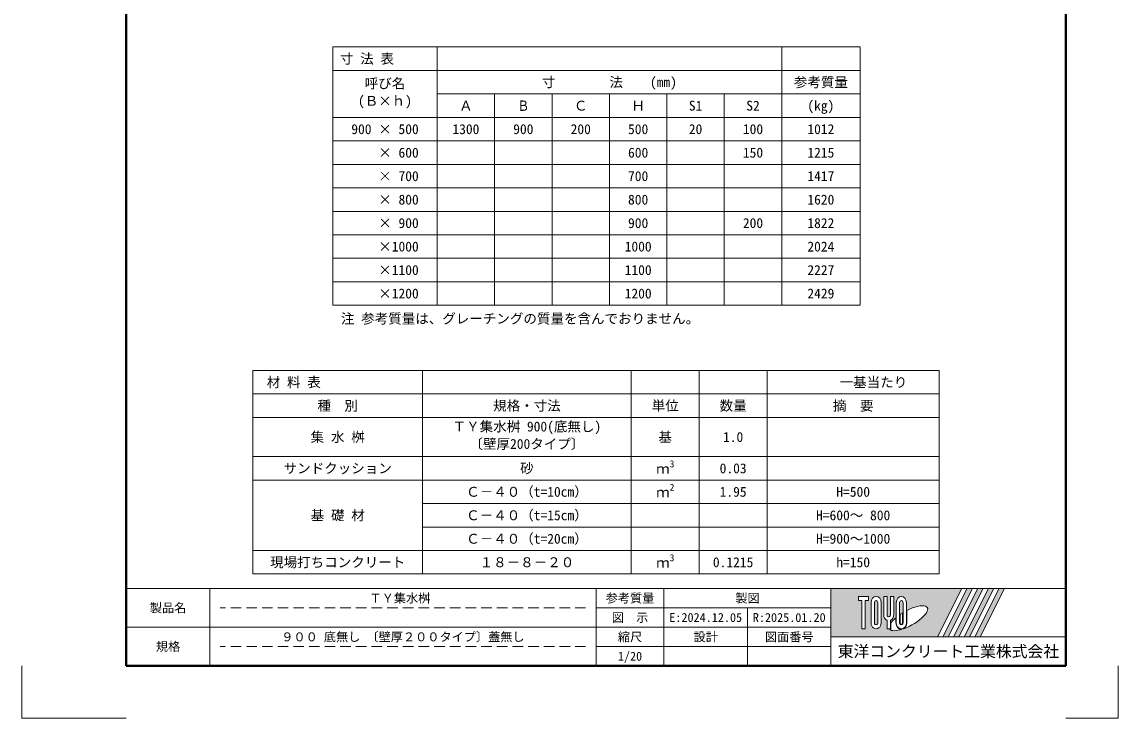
# Model space of a CAD drawing. Units: millimetres at full size; details may follow other scales. Extents: x 77366 to 106166, y -28085 to 6898.
# Drawn here: x 101966 to 106166, y -28085 to -25417 of the extents above; entities that cross this region are included whole.
import ezdxf
from ezdxf.enums import TextEntityAlignment as Align

# ---------------------------------------------------------------- set-up
doc = ezdxf.new("R2010")
doc.units = ezdxf.units.MM
doc.header["$LTSCALE"] = 50
doc.linetypes.add('USER2', pattern=[1.2, 0.8, -0.4])
for name, color, linetype, lineweight in [('Defpoints_2', 8, 'Continuous', 0), ('図枠', 7, 'Continuous', 5), ('寸法・材料表', 7, 'Continuous', 13), ('補助線', 8, 'Continuous', 13)]:
    doc.layers.add(name, color=color, linetype=linetype, lineweight=lineweight)
doc.styles.add('ＭＳ ゴシック', font='')
doc.styles.add('ＭＳ Ｐゴシック', font='')
doc.styles.get('ＭＳ ゴシック').set_extended_font_data('MS Gothic')
doc.styles.get('ＭＳ Ｐゴシック').set_extended_font_data('MS PGothic')

msp = doc.modelspace()

# ---------------------------------------------------------------- hatches: boundary and pattern name
at = {"layer": '図枠'}
h = msp.add_hatch(color=256, dxfattribs=at)
h.paths.add_polyline_path([(105065.8, -27588.36), (105065.8, -27773.98), (105474.17, -27773.98), (105566.98, -27588.36)])
edge = h.paths.add_edge_path(flags=16)
edge.add_ellipse((105362.3, -27702.62), major_axis=(72.73, 40.71), ratio=0.3471473, start_angle=-144.31122, end_angle=72.1899, ccw=False)
edge.add_ellipse((105335.37, -27720.2), major_axis=(0, 24.75), ratio=0.8463542, start_angle=-160.70346, end_angle=-90)
edge.add_line((105356.32, -27720.2), (105356.32, -27673.02))
edge = h.paths.add_edge_path(flags=16)
edge.add_ellipse((105335.37, -27642.14), major_axis=(0, 22.85), ratio=0.8463541, start_angle=-90, end_angle=90, ccw=False)
edge.add_line((105354.7, -27642.14), (105354.7, -27720.2))
edge.add_ellipse((105335.37, -27720.2), major_axis=(0, 22.85), ratio=0.8463541, start_angle=90, end_angle=-90, ccw=False)
edge.add_line((105316.03, -27720.2), (105316.03, -27642.14))
edge = h.paths.add_edge_path(flags=16)
edge.add_line((105341.81, -27642.14), (105341.81, -27720.2))
edge.add_ellipse((105335.37, -27720.2), major_axis=(0, 7.62), ratio=0.8463541, start_angle=90, end_angle=-90, ccw=False)
edge.add_line((105328.92, -27720.2), (105328.92, -27642.14))
edge.add_ellipse((105335.37, -27642.14), major_axis=(0, 7.62), ratio=0.8463541, start_angle=-90, end_angle=90, ccw=False)
edge = h.paths.add_edge_path(flags=16)
edge.add_line((105340.2, -27682.04), (105340.2, -27720.2))
edge.add_ellipse((105335.37, -27720.2), major_axis=(0, 5.71), ratio=0.8463542, start_angle=90, end_angle=-90, ccw=False)
edge.add_line((105330.53, -27720.2), (105330.53, -27688.28))
edge.add_ellipse((105362.3, -27702.62), major_axis=(72.73, 40.71), ratio=0.3471473, start_angle=107.79174, end_angle=126.47132, ccw=False)
edge = h.paths.add_edge_path(flags=16)
edge.add_line((105306.36, -27619.29), (105306.36, -27689.26))
edge.add_ellipse((105287.03, -27689.26), major_axis=(0, 22.85), ratio=0.8463541, start_angle=-163.34117, end_angle=-90, ccw=False)
edge.add_line((105293.47, -27710.8), (105293.47, -27743.04))
edge.add_line((105293.47, -27743.04), (105280.58, -27743.04))
edge.add_line((105280.58, -27743.04), (105280.58, -27710.8))
edge.add_ellipse((105287.03, -27689.26), major_axis=(0, 22.85), ratio=0.8463541, start_angle=90, end_angle=163.34117, ccw=False)
edge.add_line((105267.69, -27689.26), (105267.69, -27619.29))
edge.add_line((105267.69, -27619.29), (105280.58, -27619.29))
edge.add_line((105280.58, -27619.29), (105280.58, -27689.26))
edge.add_ellipse((105287.03, -27689.26), major_axis=(0, 7.62), ratio=0.8463541, start_angle=90, end_angle=-90)
edge.add_line((105293.47, -27689.26), (105293.47, -27619.29))
edge.add_line((105293.47, -27619.29), (105306.36, -27619.29))
edge = h.paths.add_edge_path(flags=16)
edge.add_line((105314.42, -27700.49), (105314.42, -27720.2))
edge.add_ellipse((105335.37, -27720.2), major_axis=(0, 24.75), ratio=0.8463542, start_angle=90, end_angle=-171.54427)
edge.add_ellipse((105362.3, -27702.62), major_axis=(72.73, 40.71), ratio=0.3471473, start_angle=-178.64954, end_angle=-148.29244, ccw=False)
edge.add_line((105290.7, -27744.95), (105295.09, -27744.95))
edge.add_line((105295.09, -27744.95), (105295.09, -27720.81))
edge.add_ellipse((105362.3, -27702.62), major_axis=(72.73, 40.71), ratio=0.3471473, start_angle=148.21912, end_angle=165.90812, ccw=False)
edge = h.paths.add_edge_path(flags=16)
edge.add_ellipse((105238.69, -27642.14), major_axis=(0, 22.85), ratio=0.8463541, start_angle=-90, end_angle=90, ccw=False)
edge.add_line((105258.02, -27642.14), (105258.02, -27720.2))
edge.add_ellipse((105238.69, -27720.2), major_axis=(0, 22.85), ratio=0.8463541, start_angle=90, end_angle=-90, ccw=False)
edge.add_line((105219.35, -27720.2), (105219.35, -27642.14))
edge = h.paths.add_edge_path(flags=16)
edge.add_line((105245.13, -27642.14), (105245.13, -27720.2))
edge.add_ellipse((105238.69, -27720.2), major_axis=(0, 7.62), ratio=0.8463541, start_angle=90, end_angle=-90, ccw=False)
edge.add_line((105232.24, -27720.2), (105232.24, -27642.14))
edge.add_ellipse((105238.69, -27642.14), major_axis=(0, 7.62), ratio=0.8463541, start_angle=-90, end_angle=90, ccw=False)
h.paths.add_polyline_path([(105209.68, -27619.29), (105209.68, -27634.52), (105196.79, -27634.52), (105196.79, -27743.04), (105183.9, -27743.04), (105183.9, -27634.52), (105171.01, -27634.52), (105171.01, -27619.29)], flags=16)
for points in [[(105494.59, -27773.98), (105515.01, -27773.98), (105607.82, -27588.36), (105587.4, -27588.36)], [(105648.66, -27588.36), (105628.24, -27588.36), (105535.43, -27773.98), (105555.85, -27773.98)], [(105689.5, -27588.36), (105669.08, -27588.36), (105576.27, -27773.98), (105596.68, -27773.98)], [(105730.33, -27588.36), (105709.92, -27588.36), (105617.1, -27773.98), (105637.52, -27773.98)]]:
    msp.add_hatch(color=256, dxfattribs=at).paths.add_polyline_path(points)

# ---------------------------------------------------------------- linework, layer by layer
at = {"layer": 'Defpoints_2'}
for p, q in [((103156.97, -25513.02), (105176.97, -25513.02)), ((103156.97, -25513.02), (103156.97, -25603.02)), ((103556.97, -25513.02), (103556.97, -25603.02)), ((104876.97, -25513.02), (104876.97, -25603.02)), ((105176.97, -25513.02), (105176.97, -25603.02)), ((104876.97, -25693.02), (105176.97, -25693.02)), ((103556.97, -25873.02), (104216.97, -25873.02)), ((104436.97, -25873.02), (104656.97, -25873.02)), ((103556.97, -25963.02), (104216.97, -25963.02)), ((104436.97, -25963.02), (104876.97, -25963.02)), ((103556.97, -26053.02), (104216.97, -26053.02)), ((104436.97, -26053.02), (104876.97, -26053.02)), ((103556.97, -26143.02), (104216.97, -26143.02)), ((104436.97, -26143.02), (104656.97, -26143.02)), ((103556.97, -26233.02), (104216.97, -26233.02)), ((104436.97, -26233.02), (104876.97, -26233.02)), ((103556.97, -26323.02), (104216.97, -26323.02)), ((104436.97, -26323.02), (104876.97, -26323.02)), ((103556.97, -26413.02), (104216.97, -26413.02)), ((104436.97, -26413.02), (104876.97, -26413.02)), ((102850.8, -26753.02), (105480.8, -26753.02)), ((102850.8, -26753.02), (102850.8, -26843.02)), ((103500.8, -26753.02), (103500.8, -26843.02)), ((104300.8, -26753.02), (104300.8, -26843.02)), ((104560.8, -26753.02), (104560.8, -26843.02)), ((104820.8, -26753.02), (104820.8, -26843.02)), ((105480.8, -26753.02), (105480.8, -26843.02)), ((104300.8, -27263.02), (104820.8, -27263.02)), ((104300.8, -27353.02), (104820.8, -27353.02))]:
    msp.add_line(p, q, dxfattribs=at)
at = {"layer": 'Defpoints_2', "color": 7, "lineweight": 13}
for p, q in [((101965.8, -27885.36), (101965.8, -28085.36)), ((106165.8, -27885.36), (106165.8, -28085.36)), ((102365.8, -28085.36), (101965.8, -28085.36)), ((105965.8, -28085.36), (106165.8, -28085.36))]:
    msp.add_line(p, q, dxfattribs=at)
at = {"layer": '図枠', "lineweight": 40}
for p, q in [((102365.8, -22345.36), (102365.8, -27885.36)), ((105965.8, -22345.36), (105965.8, -27885.36)), ((102365.8, -27885.36), (105965.8, -27885.36))]:
    msp.add_line(p, q, dxfattribs=at)
at = {"layer": '図枠', "lineweight": 13}
for p, q in [((105965.8, -27588.36), (102365.8, -27588.36)), ((102685.8, -27885.36), (102685.8, -27588.36)), ((104165.8, -27885.36), (104165.8, -27588.36)), ((104425.8, -27885.36), (104425.8, -27588.36)), ((105065.8, -27885.36), (105065.8, -27588.36)), ((105065.8, -27662.61), (104165.8, -27662.61)), ((104745.8, -27885.36), (104745.8, -27662.61)), ((105065.8, -27736.86), (102365.8, -27736.86)), ((105065.8, -27811.11), (104165.8, -27811.11))]:
    msp.add_line(p, q, dxfattribs=at)
at = {"layer": '図枠'}
for p, q in [((105065.8, -27588.36), (105566.98, -27588.36)), ((105566.98, -27588.36), (105474.17, -27773.98)), ((105587.4, -27588.36), (105494.59, -27773.98)), ((105607.82, -27588.36), (105515.01, -27773.98)), ((105628.24, -27588.36), (105535.43, -27773.98)), ((105648.66, -27588.36), (105555.85, -27773.98)), ((105669.08, -27588.36), (105576.27, -27773.98)), ((105587.4, -27588.36), (105607.82, -27588.36)), ((105689.5, -27588.36), (105596.68, -27773.98)), ((105709.92, -27588.36), (105617.1, -27773.98)), ((105628.24, -27588.36), (105648.66, -27588.36)), ((105730.33, -27588.36), (105637.52, -27773.98)), ((105669.08, -27588.36), (105689.5, -27588.36)), ((105709.92, -27588.36), (105730.33, -27588.36)), ((105171.01, -27619.29), (105171.01, -27634.52)), ((105171.01, -27619.29), (105209.68, -27619.29)), ((105183.9, -27634.52), (105171.01, -27634.52)), ((105183.9, -27634.52), (105183.9, -27743.04)), ((105196.79, -27634.52), (105196.79, -27743.04)), ((105209.68, -27634.52), (105196.79, -27634.52)), ((105209.68, -27619.29), (105209.68, -27634.52)), ((105267.69, -27619.29), (105280.58, -27619.29)), ((105267.69, -27689.26), (105267.69, -27619.29)), ((105280.58, -27619.29), (105280.58, -27689.26)), ((105293.47, -27619.29), (105306.36, -27619.29)), ((105293.47, -27689.26), (105293.47, -27619.29)), ((105306.36, -27619.29), (105306.36, -27689.26)), ((105219.35, -27642.14), (105219.35, -27720.2)), ((105232.24, -27720.2), (105232.24, -27642.14)), ((105245.13, -27642.14), (105245.13, -27720.2)), ((105258.02, -27720.2), (105258.02, -27642.14)), ((105316.03, -27642.14), (105316.03, -27720.2)), ((105328.92, -27720.2), (105328.92, -27642.14)), ((105341.81, -27642.14), (105341.81, -27720.2)), ((105354.7, -27720.2), (105354.7, -27642.14)), ((105356.32, -27720.2), (105356.32, -27673.02)), ((105280.58, -27710.8), (105280.58, -27743.04)), ((105293.47, -27710.8), (105293.47, -27743.04)), ((105314.42, -27700.49), (105314.42, -27720.2)), ((105330.53, -27720.2), (105330.53, -27688.28)), ((105340.2, -27682.04), (105340.2, -27720.2)), ((105196.79, -27743.04), (105183.9, -27743.04)), ((105293.47, -27743.04), (105280.58, -27743.04)), ((105290.7, -27744.95), (105295.09, -27744.95)), ((105295.09, -27720.81), (105295.09, -27744.95)), ((105065.8, -27773.98), (105474.17, -27773.98)), ((105494.59, -27773.98), (105515.01, -27773.98)), ((105535.43, -27773.98), (105555.85, -27773.98)), ((105576.27, -27773.98), (105596.68, -27773.98)), ((105617.1, -27773.98), (105637.52, -27773.98))]:
    msp.add_line(p, q, dxfattribs=at)
at = {"layer": '図枠', "linetype": 'USER2', "lineweight": 9}
for p, q in [((104125.8, -27662.61), (102725.8, -27662.61)), ((104125.8, -27811.11), (102725.8, -27811.11))]:
    msp.add_line(p, q, dxfattribs=at)
at = {"layer": '図枠'}
for centre, major_axis, ratio, start_param, end_param in [((105238.69, -27642.14), (0, 22.85), 0.846354, 4.712389, 7.8539816), ((105238.69, -27642.14), (0, 7.62), 0.846354, 4.712389, 7.8539816), ((105335.37, -27642.14), (0, 22.85), 0.846354, 4.712389, 7.8539816), ((105335.37, -27642.14), (0, 7.62), 0.846354, 4.712389, 7.8539816), ((105362.3, -27702.62), (72.73, 40.71), 0.347147, 4.2621853, 7.7429163), ((105287.03, -27689.26), (0, 22.85), 0.846354, 1.5707963, 2.8017557), ((105287.03, -27689.26), (0, 7.62), 0.846354, 1.5707963, 4.712389), ((105287.03, -27689.26), (0, 22.85), 0.846354, 3.4814296, 4.712389), ((105362.3, -27702.62), (72.73, 40.71), 0.347147, 2.0815197, 2.5155126), ((105362.3, -27702.62), (72.73, 40.71), 0.347147, 1.6817405, 1.8219833), ((105238.69, -27720.2), (0, 22.85), 0.846354, 1.5707963, 4.712389), ((105238.69, -27720.2), (0, 7.62), 0.846354, 1.5707963, 4.712389), ((105362.3, -27702.62), (72.73, 40.71), 0.347147, 3.2093975, 4.2004451), ((105335.37, -27720.2), (0, 24.75), 0.846354, 1.5707963, 3.3154679), ((105335.37, -27720.2), (0, 22.85), 0.846354, 1.5707963, 4.712389), ((105335.37, -27720.2), (0, 7.62), 0.846354, 1.5707963, 4.712389), ((105335.37, -27720.2), (0, 5.71), 0.846354, 1.5707963, 4.712389), ((105335.37, -27720.2), (0, 24.75), 0.846354, 3.5338438, 4.712389)]:
    msp.add_ellipse(centre, major_axis=major_axis, ratio=ratio, start_param=start_param, end_param=end_param, dxfattribs=at)
at = {"layer": '寸法・材料表'}
for p, q in [((103156.97, -25603.02), (105176.97, -25603.02)), ((103156.97, -25603.02), (103156.97, -26503.02)), ((103556.97, -25603.02), (103556.97, -26503.02)), ((104876.97, -25603.02), (104876.97, -26503.02)), ((105176.97, -25603.02), (105176.97, -26503.02)), ((103556.97, -25693.02), (104876.97, -25693.02)), ((103776.97, -25693.02), (103776.97, -26503.02)), ((103996.97, -25693.02), (103996.97, -26503.02)), ((104216.97, -25693.02), (104216.97, -26503.02)), ((104436.97, -25693.02), (104436.97, -26503.02)), ((104656.97, -25693.02), (104656.97, -26503.02)), ((103156.97, -25783.02), (105176.97, -25783.02)), ((103156.97, -25873.02), (103556.97, -25873.02)), ((104216.97, -25873.02), (104436.97, -25873.02)), ((104656.97, -25873.02), (105176.97, -25873.02)), ((103156.97, -25963.02), (103556.97, -25963.02)), ((104216.97, -25963.02), (104436.97, -25963.02)), ((104876.97, -25963.02), (105176.97, -25963.02)), ((103156.97, -26053.02), (103556.97, -26053.02)), ((104216.97, -26053.02), (104436.97, -26053.02)), ((104876.97, -26053.02), (105176.97, -26053.02)), ((103156.97, -26143.02), (103556.97, -26143.02)), ((104216.97, -26143.02), (104436.97, -26143.02)), ((104656.97, -26143.02), (105176.97, -26143.02)), ((103156.97, -26233.02), (103556.97, -26233.02)), ((104216.97, -26233.02), (104436.97, -26233.02)), ((104876.97, -26233.02), (105176.97, -26233.02)), ((103156.97, -26323.02), (103556.97, -26323.02)), ((104216.97, -26323.02), (104436.97, -26323.02)), ((104876.97, -26323.02), (105176.97, -26323.02)), ((103156.97, -26413.02), (103556.97, -26413.02)), ((104216.97, -26413.02), (104436.97, -26413.02)), ((104876.97, -26413.02), (105176.97, -26413.02)), ((103156.97, -26503.02), (105176.97, -26503.02)), ((102850.8, -26843.02), (105480.8, -26843.02)), ((102850.8, -26843.02), (102850.8, -27533.02)), ((103500.8, -26843.02), (103500.8, -27533.02)), ((104300.8, -26843.02), (104300.8, -27533.02)), ((104560.8, -26843.02), (104560.8, -27533.02)), ((104820.8, -26843.02), (104820.8, -27533.02)), ((105480.8, -26843.02), (105480.8, -27533.02)), ((102850.8, -26933.02), (105480.8, -26933.02)), ((102850.8, -27083.02), (105480.8, -27083.02)), ((102850.8, -27173.02), (105480.8, -27173.02)), ((103500.8, -27263.02), (104300.8, -27263.02)), ((104820.8, -27263.02), (105480.8, -27263.02)), ((103500.8, -27353.02), (104300.8, -27353.02)), ((104820.8, -27353.02), (105480.8, -27353.02)), ((102850.8, -27443.02), (105480.8, -27443.02)), ((102850.8, -27533.02), (105480.8, -27533.02))]:
    msp.add_line(p, q, dxfattribs=at)
at = {"layer": '補助線'}
msp.add_line((105065.8, -27773.98), (105965.8, -27773.98), dxfattribs=at)

# ---------------------------------------------------------------- texts
at = {"layer": '図枠', "style": 'ＭＳ ゴシック'}
msp.add_text('注 参考質量は、グレーチングの質量を含んでおりません。 ', height=37.98, dxfattribs=at).set_placement((103188.04, -26584.6), align=Align.BOTTOM_LEFT)
for s, height, p in [('ＴＹ集水桝 ', 34.18, (103425.8, -27625.48)), ('参考質量', 34.18, (104295.8, -27625.48)), ('製図', 34.18, (104745.8, -27625.48)), ('製品名', 34.18, (102525.8, -27662.61)), ('図\u3000示', 34.18, (104295.8, -27699.73)), ('E:2024.12.05', 34.18, (104585.8, -27699.73)), ('R:2025.01.20', 34.18, (104905.8, -27699.73)), ('９００ 底無し 〔壁厚２００タイプ〕蓋無し', 34.18, (103425.8, -27773.98)), ('縮尺', 34.18, (104295.8, -27773.98)), ('設計', 34.18, (104585.8, -27773.98)), ('図面番号', 34.18, (104905.8, -27773.98)), ('規格', 34.18, (102525.8, -27811.11)), ('東洋コンクリート工業株式会社', 44.43, (105515.8, -27829.67)), ('1/20', 34.18, (104295.8, -27848.23))]:
    msp.add_text(s, height=height, dxfattribs=at).set_placement(p, align=Align.MIDDLE_CENTER)
at = {"layer": '寸法・材料表', "style": 'ＭＳ ゴシック'}
for s, p in [(' 寸 法 表', (103158.47, -25558.02)), ('\u3000材 料 表', (102852, -26798.02))]:
    msp.add_text(s, height=37.98, dxfattribs=at).set_placement(p, align=Align.MIDDLE_LEFT)
for s, p in [('呼び名', (103279.27, -25633.79)), ('(Ｂ×ｈ)', (103253.37, -25700.46)), ('ＴＹ集水桝 900(底無し)', (103615.9, -26948.79)), ('〔壁厚200タイプ〕', (103680.65, -27015.46))]:
    msp.add_text(s, height=37.98, dxfattribs=at).set_placement(p, align=Align.TOP_LEFT)
for s, p in [('寸        法    (㎜)', (104216.97, -25648.02)), ('参考質量', (105026.97, -25648.02)), ('Ａ', (103666.97, -25738.02)), ('Ｃ', (104106.97, -25738.02)), ('Ｈ', (104326.97, -25738.02)), ('S1', (104546.97, -25738.02)), ('S2', (104766.97, -25738.02)), ('(㎏)', (105026.97, -25738.02)), ('900 × 500', (103356.97, -25828.02)), ('1300', (103666.97, -25828.02)), ('900', (103886.97, -25828.02)), ('200', (104106.97, -25828.02)), ('500', (104326.97, -25828.02)), ('20', (104546.97, -25828.02)), ('100', (104766.97, -25828.02)), ('1012', (105026.97, -25828.02)), ('    × 600', (103356.97, -25918.02)), ('600', (104326.97, -25918.02)), ('150', (104766.97, -25918.02)), ('1215', (105026.97, -25918.02)), ('    × 700', (103356.97, -26008.02)), ('700', (104326.97, -26008.02)), ('1417', (105026.97, -26008.02)), ('    × 800', (103356.97, -26098.02)), ('800', (104326.97, -26098.02)), ('1620', (105026.97, -26098.02)), ('    × 900', (103356.97, -26188.02)), ('900', (104326.97, -26188.02)), ('200', (104766.97, -26188.02)), ('1822', (105026.97, -26188.02)), ('    ×1000', (103356.97, -26278.02)), ('1000', (104326.97, -26278.02)), ('2024', (105026.97, -26278.02)), ('    ×1100', (103356.97, -26368.02)), ('1100', (104326.97, -26368.02)), ('2227', (105026.97, -26368.02)), ('    ×1200', (103356.97, -26458.02)), ('1200', (104326.97, -26458.02)), ('2429', (105026.97, -26458.02)), ('\u3000\u3000\u3000一基当たり', (105150.8, -26798.02)), ('種\u3000別', (103175.8, -26888.02)), ('規格・寸法', (103900.8, -26888.02)), ('単位', (104430.8, -26888.02)), ('数量', (104690.8, -26888.02)), ('摘\u3000要', (105150.8, -26888.02)), ('集 水 桝', (103175.8, -27008.02)), ('基', (104430.8, -27008.02)), ('1.0', (104690.8, -27008.02)), ('サンドクッション', (103175.8, -27128.02)), ('砂', (103900.8, -27128.02)), ('0.03', (104690.8, -27128.02)), ('Ｃ－４０（t=10cm）', (103900.8, -27218.02)), ('1.95', (104690.8, -27218.02)), ('H=500', (105150.8, -27218.02)), ('基 礎 材', (103175.8, -27308.02)), ('Ｃ－４０（t=15cm）', (103900.8, -27308.02)), ('H=600～ 800', (105150.8, -27308.02)), ('Ｃ－４０（t=20cm）', (103900.8, -27398.02)), ('H=900～1000', (105150.8, -27398.02)), ('現場打ちコンクリート', (103175.8, -27488.02)), ('h=150', (105150.8, -27488.02)), ('１８－８－２０', (103900.8, -27488.02)), ('0.1215', (104690.8, -27488.02))]:
    msp.add_text(s, height=37.98, dxfattribs=at).set_placement(p, align=Align.MIDDLE_CENTER)
at = {"layer": '寸法・材料表', "style": 'ＭＳ Ｐゴシック', "width": 0.85}
msp.add_text('Ｂ', height=39.59, dxfattribs=at).set_placement((103886.97, -25738.02), align=Align.MIDDLE_CENTER)
at = {"layer": '寸法・材料表', "style": 'ＭＳ ゴシック'}
for s, height, p in [('ｍ', 37.98, (104395.83, -27160.15)), ('3', 26.58, (104447.63, -27132.15)), ('ｍ', 37.98, (104395.83, -27250.15)), ('2', 26.58, (104447.63, -27222.15)), ('3', 26.58, (104447.63, -27492.15)), ('ｍ', 37.98, (104395.83, -27520.15))]:
    msp.add_text(s, height=height, dxfattribs=at).set_placement(p, align=Align.BOTTOM_LEFT)

doc.saveas('drawing.dxf')
